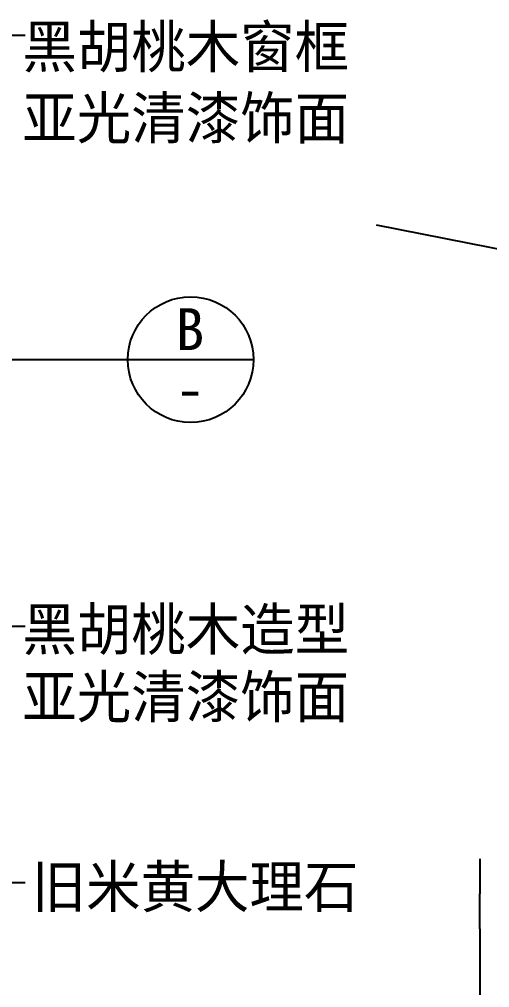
# Model space of a CAD drawing. Header units: metres. Extents: x 247 to 5330, y 146 to 7075.
# Drawn here: x 3418 to 4092, y 2466 to 3852 of the extents above; entities that cross this region are included whole.
import ezdxf

# ---------------------------------------------------------------- set-up
doc = ezdxf.new("R2010")
doc.units = ezdxf.units.M
doc.layers.add('DIM', color=3, linetype='Continuous')
doc.layers.add('TEXT', color=3, linetype='Continuous')
doc.dimstyles.get("Standard").update_dxf_attribs({"dimtxt": 2.5, "dimasz": 2.5, "dimexe": 1.25, "dimexo": 0.625, "dimtad": 1, "dimcen": 2.5, "dimazin": 3, "dimtfac": 1, "dimtmove": 0, "dimatfit": 3})

# ---------------------------------------------------------------- blocks, each defined once
blk = doc.blocks.new('*D72')
for p, q in [((4077.84, 2650.31), (4077.84, 2600.31)), ((4077.59, 2600.31), (4077.34, 2600.31)), ((4077.84, 2550.31), (4077.84, 2600.31)), ((4077.84, 2600.31), (4077.84, 2600.31)), ((4078.09, 2600.31), (4078.34, 2600.31))]:
    blk.add_line(p, q)
at = {"layer": 'Defpoints'}
for p in [(4077.84, 2650.31), (4077.84, 2600.31), (4077.84, 2550.31)]:
    blk.add_point(p, dxfattribs=at)
at = {"layer": 'DIM', "insert": (4077.84, 2601.435), "char_height": 1, "attachment_point": 5}
blk.add_mtext('50', dxfattribs=at)
blk = doc.blocks.new('*D75')
for p, q in [((4077.84, 2550.31), (4077.84, 2450.31)), ((4077.59, 2450.31), (4077.34, 2450.31)), ((4077.84, 2350.31), (4077.84, 2450.31)), ((4077.84, 2450.31), (4077.84, 2450.31)), ((4078.09, 2450.31), (4078.34, 2450.31))]:
    blk.add_line(p, q)
at = {"layer": 'Defpoints'}
for p in [(4077.84, 2550.31), (4077.84, 2450.31), (4077.84, 2350.31)]:
    blk.add_point(p, dxfattribs=at)
at = {"layer": 'DIM', "insert": (4077.84, 2451.435), "char_height": 1, "attachment_point": 5}
blk.add_mtext('100', dxfattribs=at)

msp = doc.modelspace()

# ---------------------------------------------------------------- linework, layer by layer
at = {"layer": 'DIM'}
for p, q in [((3929.21, 3557.95), (4901.26, 3365.68)), ((2443.19, 3364.85), (3573.59, 3364.85))]:
    msp.add_line(p, q, dxfattribs=at)
msp.add_lwpolyline([(3573.59, 3364.85), (3753.59, 3364.85)], dxfattribs=at)
msp.add_circle((3663.59, 3364.85), 90, dxfattribs=at)

# ---------------------------------------------------------------- texts
for s, p in [('B', (3642.2, 3378.45)), ('-', (3642.5, 3293.05))]:
    msp.add_text(s, height=60, dxfattribs=at).set_placement(p)
at = {"layer": 'TEXT'}
for s, p in [('黑胡桃木窗框', (3422.61, 3782.64)), ('亚光清漆饰面', (3422.61, 3680.67)), ('黑胡桃木造型', (3422.61, 2949.01)), ('亚光清漆饰面', (3422.61, 2852.41)), ('旧米黄大理石', (3435.91, 2580.76))]:
    msp.add_text(s, height=60, dxfattribs=at).set_placement(p)

# ---------------------------------------------------------------- dimensions: what is measured, and where the dimension line sits
at = {"layer": 'DIM'}
for base, p1, p2, text, picture, middle in [((4077.84, 2600.31), (4077.84, 2550.31), (4077.84, 2650.31), '50', '*D72', (4077.84, 2601.435)), ((4077.84, 2450.31), (4077.84, 2350.31), (4077.84, 2550.31), '100', '*D75', (4077.84, 2451.435))]:
    dim = msp.add_linear_dim(base=base, p1=p1, p2=p2, text=text, dimstyle='Standard', dxfattribs=at)
    dim.commit()
    dim.dimension.update_dxf_attribs({"geometry": picture, "text_midpoint": middle})

# ---------------------------------------------------------------- leaders
for points in [[(1863.78, 3828.95), (3426.85, 3828.95)], [(3036.29, 2983.32), (3426.85, 2983.32)], [(3235.5, 2616.42), (3426.85, 2616.42)]]:
    msp.add_leader(points, dimstyle='Standard', dxfattribs=at)

doc.saveas('drawing.dxf')
